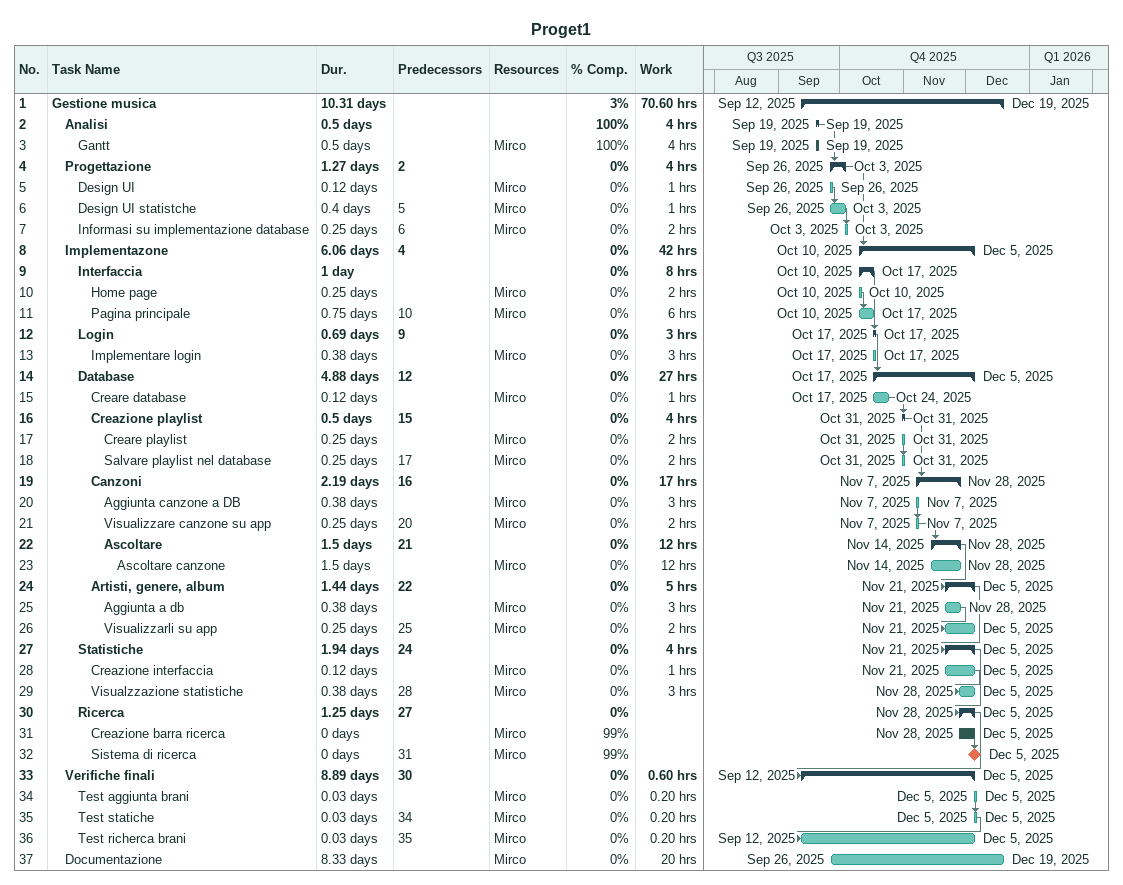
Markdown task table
Proget1

| ID | Level | Task | Duration | Start | Finish | Predecessors | Resources | % complete | Work (h) |
|---|---|---|---|---|---|---|---|---|---|
| 1 | 1 | **Gestione musica** | 10.31d | 2025-09-12 | 2025-12-19 |  |  | 3 | 70.60 |
| 2 | 2 | **Analisi** | 0.5d | 2025-09-19 | 2025-09-19 |  |  | 100 | 4 |
| 3 | 3 | Gantt | 0.5d | 2025-09-19 | 2025-09-19 |  | Mirco | 100 | 4 |
| 4 | 2 | **Progettazione** | 1.27d | 2025-09-26 | 2025-10-03 | 2 |  | 0 | 4 |
| 5 | 3 | Design UI | 0.12d | 2025-09-26 | 2025-09-26 |  | Mirco | 0 | 1 |
| 6 | 3 | Design UI statistche | 0.4d | 2025-09-26 | 2025-10-03 | 5 | Mirco | 0 | 1 |
| 7 | 3 | Informasi su implementazione database | 0.25d | 2025-10-03 | 2025-10-03 | 6 | Mirco | 0 | 2 |
| 8 | 2 | **Implementazone** | 6.06d | 2025-10-10 | 2025-12-05 | 4 |  | 0 | 42 |
| 9 | 3 | **Interfaccia** | 1d | 2025-10-10 | 2025-10-17 |  |  | 0 | 8 |
| 10 | 4 | Home page | 0.25d | 2025-10-10 | 2025-10-10 |  | Mirco | 0 | 2 |
| 11 | 4 | Pagina principale | 0.75d | 2025-10-10 | 2025-10-17 | 10 | Mirco | 0 | 6 |
| 12 | 3 | **Login** | 0.69d | 2025-10-17 | 2025-10-17 | 9 |  | 0 | 3 |
| 13 | 4 | Implementare login | 0.38d | 2025-10-17 | 2025-10-17 |  | Mirco | 0 | 3 |
| 14 | 3 | **Database** | 4.88d | 2025-10-17 | 2025-12-05 | 12 |  | 0 | 27 |
| 15 | 4 | Creare database | 0.12d | 2025-10-17 | 2025-10-24 |  | Mirco | 0 | 1 |
| 16 | 4 | **Creazione playlist** | 0.5d | 2025-10-31 | 2025-10-31 | 15 |  | 0 | 4 |
| 17 | 5 | Creare playlist | 0.25d | 2025-10-31 | 2025-10-31 |  | Mirco | 0 | 2 |
| 18 | 5 | Salvare playlist nel database | 0.25d | 2025-10-31 | 2025-10-31 | 17 | Mirco | 0 | 2 |
| 19 | 4 | **Canzoni** | 2.19d | 2025-11-07 | 2025-11-28 | 16 |  | 0 | 17 |
| 20 | 5 | Aggiunta canzone a DB | 0.38d | 2025-11-07 | 2025-11-07 |  | Mirco | 0 | 3 |
| 21 | 5 | Visualizzare canzone su app | 0.25d | 2025-11-07 | 2025-11-07 | 20 | Mirco | 0 | 2 |
| 22 | 5 | **Ascoltare** | 1.5d | 2025-11-14 | 2025-11-28 | 21 |  | 0 | 12 |
| 23 | 6 | Ascoltare canzone | 1.5d | 2025-11-14 | 2025-11-28 |  | Mirco | 0 | 12 |
| 24 | 4 | **Artisti, genere, album** | 1.44d | 2025-11-21 | 2025-12-05 | 22 |  | 0 | 5 |
| 25 | 5 | Aggiunta a db | 0.38d | 2025-11-21 | 2025-11-28 |  | Mirco | 0 | 3 |
| 26 | 5 | Visualizzarli su app | 0.25d | 2025-11-21 | 2025-12-05 | 25 | Mirco | 0 | 2 |
| 27 | 3 | **Statistiche** | 1.94d | 2025-11-21 | 2025-12-05 | 24 |  | 0 | 4 |
| 28 | 4 | Creazione interfaccia | 0.12d | 2025-11-21 | 2025-12-05 |  | Mirco | 0 | 1 |
| 29 | 4 | Visualzzazione statistiche | 0.38d | 2025-11-28 | 2025-12-05 | 28 | Mirco | 0 | 3 |
| 30 | 3 | **Ricerca** | 1.25d | 2025-11-28 | 2025-12-05 | 27 |  | 0 |  |
| 31 | 4 | Creazione barra ricerca | 0d | 2025-11-28 | 2025-12-05 |  | Mirco | 99 |  |
| 32 | 4 | Sistema di ricerca | 0d | 2025-12-05 | 2025-12-05 | 31 | Mirco | 99 |  |
| 33 | 2 | **Verifiche finali** | 8.89d | 2025-09-12 | 2025-12-05 | 30 |  | 0 | 0.60 |
| 34 | 3 | Test aggiunta brani | 0.03d | 2025-12-05 | 2025-12-05 |  | Mirco | 0 | 0.20 |
| 35 | 3 | Test statiche | 0.03d | 2025-12-05 | 2025-12-05 | 34 | Mirco | 0 | 0.20 |
| 36 | 3 | Test richerca brani | 0.03d | 2025-09-12 | 2025-12-05 | 35 | Mirco | 0 | 0.20 |
| 37 | 2 | Documentazione | 8.33d | 2025-09-26 | 2025-12-19 |  | Mirco | 0 | 20 |
